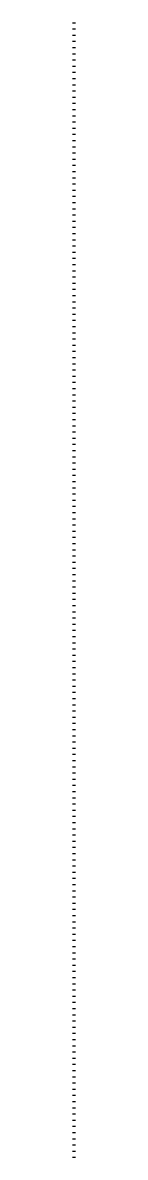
# Model space of a CAD drawing. Header units: centimetres. Extents: x -13000 to 4269, y -426 to 3330.
# Drawn here: x -13000 to -12999, y 1666 to 2032 of the extents above; entities that cross this region are included whole.
import ezdxf

# ---------------------------------------------------------------- set-up
doc = ezdxf.new("R2010")
doc.units = ezdxf.units.CM
doc.layers.add('COTA', color=241, linetype='Continuous')

msp = doc.modelspace()

# ---------------------------------------------------------------- linework, layer by layer
at = {"layer": 'COTA'}
for p, q in [((-13000, 2032), (-12999, 2032)), ((-13000, 2030), (-12999, 2030)), ((-13000, 2028), (-12999, 2028)), ((-13000, 2026), (-12999, 2026)), ((-13000, 2024), (-12999, 2024)), ((-13000, 2022), (-12999, 2022)), ((-13000, 2020), (-12999, 2020)), ((-13000, 2018), (-12999, 2018)), ((-13000, 2016), (-12999, 2016)), ((-13000, 2014), (-12999, 2014)), ((-13000, 2012), (-12999, 2012)), ((-13000, 2010), (-12999, 2010)), ((-13000, 2008), (-12999, 2008)), ((-13000, 2006), (-12999, 2006)), ((-13000, 2004), (-12999, 2004)), ((-13000, 2002), (-12999, 2002)), ((-13000, 2000), (-12999, 2000)), ((-13000, 1998), (-12999, 1998)), ((-13000, 1996), (-12999, 1996)), ((-13000, 1994), (-12999, 1994)), ((-13000, 1992), (-12999, 1992)), ((-13000, 1990), (-12999, 1990)), ((-13000, 1988), (-12999, 1988)), ((-13000, 1986), (-12999, 1986)), ((-13000, 1984), (-12999, 1984)), ((-13000, 1982), (-12999, 1982)), ((-13000, 1980), (-12999, 1980)), ((-13000, 1978), (-12999, 1978)), ((-13000, 1976), (-12999, 1976)), ((-13000, 1974), (-12999, 1974)), ((-13000, 1972), (-12999, 1972)), ((-13000, 1970), (-12999, 1970)), ((-13000, 1968), (-12999, 1968)), ((-13000, 1966), (-12999, 1966)), ((-13000, 1964), (-12999, 1964)), ((-13000, 1962), (-12999, 1962)), ((-13000, 1960), (-12999, 1960)), ((-13000, 1958), (-12999, 1958)), ((-13000, 1956), (-12999, 1956)), ((-13000, 1954), (-12999, 1954)), ((-13000, 1952), (-12999, 1952)), ((-13000, 1950), (-12999, 1950)), ((-13000, 1948), (-12999, 1948)), ((-13000, 1946), (-12999, 1946)), ((-13000, 1944), (-12999, 1944)), ((-13000, 1942), (-12999, 1942)), ((-13000, 1940), (-12999, 1940)), ((-13000, 1938), (-12999, 1938)), ((-13000, 1936), (-12999, 1936)), ((-13000, 1934), (-12999, 1934)), ((-13000, 1932), (-12999, 1932)), ((-13000, 1930), (-12999, 1930)), ((-13000, 1928), (-12999, 1928)), ((-13000, 1926), (-12999, 1926)), ((-13000, 1924), (-12999, 1924)), ((-13000, 1922), (-12999, 1922)), ((-13000, 1920), (-12999, 1920)), ((-13000, 1918), (-12999, 1918)), ((-13000, 1916), (-12999, 1916)), ((-13000, 1914), (-12999, 1914)), ((-13000, 1912), (-12999, 1912)), ((-13000, 1910), (-12999, 1910)), ((-13000, 1908), (-12999, 1908)), ((-13000, 1906), (-12999, 1906)), ((-13000, 1904), (-12999, 1904)), ((-13000, 1902), (-12999, 1902)), ((-13000, 1900), (-12999, 1900)), ((-13000, 1898), (-12999, 1898)), ((-13000, 1896), (-12999, 1896)), ((-13000, 1894), (-12999, 1894)), ((-13000, 1892), (-12999, 1892)), ((-13000, 1890), (-12999, 1890)), ((-13000, 1888), (-12999, 1888)), ((-13000, 1886), (-12999, 1886)), ((-13000, 1884), (-12999, 1884)), ((-13000, 1882), (-12999, 1882)), ((-13000, 1880), (-12999, 1880)), ((-13000, 1878), (-12999, 1878)), ((-13000, 1876), (-12999, 1876)), ((-13000, 1874), (-12999, 1874)), ((-13000, 1872), (-12999, 1872)), ((-13000, 1870), (-12999, 1870)), ((-13000, 1868), (-12999, 1868)), ((-13000, 1866), (-12999, 1866)), ((-13000, 1864), (-12999, 1864)), ((-13000, 1862), (-12999, 1862)), ((-13000, 1860), (-12999, 1860)), ((-13000, 1858), (-12999, 1858)), ((-13000, 1856), (-12999, 1856)), ((-13000, 1854), (-12999, 1854)), ((-13000, 1852), (-12999, 1852)), ((-13000, 1850), (-12999, 1850)), ((-13000, 1848), (-12999, 1848)), ((-13000, 1846), (-12999, 1846)), ((-13000, 1844), (-12999, 1844)), ((-13000, 1842), (-12999, 1842)), ((-13000, 1840), (-12999, 1840)), ((-13000, 1838), (-12999, 1838)), ((-13000, 1836), (-12999, 1836)), ((-13000, 1834), (-12999, 1834)), ((-13000, 1832), (-12999, 1832)), ((-13000, 1830), (-12999, 1830)), ((-13000, 1828), (-12999, 1828)), ((-13000, 1826), (-12999, 1826)), ((-13000, 1824), (-12999, 1824)), ((-13000, 1822), (-12999, 1822)), ((-13000, 1820), (-12999, 1820)), ((-13000, 1818), (-12999, 1818)), ((-13000, 1816), (-12999, 1816)), ((-13000, 1814), (-12999, 1814)), ((-13000, 1812), (-12999, 1812)), ((-13000, 1810), (-12999, 1810)), ((-13000, 1808), (-12999, 1808)), ((-13000, 1806), (-12999, 1806)), ((-13000, 1804), (-12999, 1804)), ((-13000, 1802), (-12999, 1802)), ((-13000, 1800), (-12999, 1800)), ((-13000, 1798), (-12999, 1798)), ((-13000, 1796), (-12999, 1796)), ((-13000, 1794), (-12999, 1794)), ((-13000, 1792), (-12999, 1792)), ((-13000, 1790), (-12999, 1790)), ((-13000, 1788), (-12999, 1788)), ((-13000, 1786), (-12999, 1786)), ((-13000, 1784), (-12999, 1784)), ((-13000, 1782), (-12999, 1782)), ((-13000, 1780), (-12999, 1780)), ((-13000, 1778), (-12999, 1778)), ((-13000, 1776), (-12999, 1776)), ((-13000, 1774), (-12999, 1774)), ((-13000, 1772), (-12999, 1772)), ((-13000, 1770), (-12999, 1770)), ((-13000, 1768), (-12999, 1768)), ((-13000, 1766), (-12999, 1766)), ((-13000, 1764), (-12999, 1764)), ((-13000, 1762), (-12999, 1762)), ((-13000, 1760), (-12999, 1760)), ((-13000, 1758), (-12999, 1758)), ((-13000, 1756), (-12999, 1756)), ((-13000, 1754), (-12999, 1754)), ((-13000, 1752), (-12999, 1752)), ((-13000, 1750), (-12999, 1750)), ((-13000, 1748), (-12999, 1748)), ((-13000, 1746), (-12999, 1746)), ((-13000, 1744), (-12999, 1744)), ((-13000, 1742), (-12999, 1742)), ((-13000, 1740), (-12999, 1740)), ((-13000, 1738), (-12999, 1738)), ((-13000, 1736), (-12999, 1736)), ((-13000, 1734), (-12999, 1734)), ((-13000, 1732), (-12999, 1732)), ((-13000, 1730), (-12999, 1730)), ((-13000, 1728), (-12999, 1728)), ((-13000, 1726), (-12999, 1726)), ((-13000, 1724), (-12999, 1724)), ((-13000, 1722), (-12999, 1722)), ((-13000, 1720), (-12999, 1720)), ((-13000, 1718), (-12999, 1718)), ((-13000, 1716), (-12999, 1716)), ((-13000, 1714), (-12999, 1714)), ((-13000, 1712), (-12999, 1712)), ((-13000, 1710), (-12999, 1710)), ((-13000, 1708), (-12999, 1708)), ((-13000, 1706), (-12999, 1706)), ((-13000, 1704), (-12999, 1704)), ((-13000, 1702), (-12999, 1702)), ((-13000, 1700), (-12999, 1700)), ((-13000, 1698), (-12999, 1698)), ((-13000, 1696), (-12999, 1696)), ((-13000, 1694), (-12999, 1694)), ((-13000, 1692), (-12999, 1692)), ((-13000, 1690), (-12999, 1690)), ((-13000, 1688), (-12999, 1688)), ((-13000, 1686), (-12999, 1686)), ((-13000, 1684), (-12999, 1684)), ((-13000, 1682), (-12999, 1682)), ((-13000, 1680), (-12999, 1680)), ((-13000, 1678), (-12999, 1678)), ((-13000, 1676), (-12999, 1676)), ((-13000, 1674), (-12999, 1674)), ((-13000, 1672), (-12999, 1672)), ((-13000, 1670), (-12999, 1670)), ((-13000, 1668), (-12999, 1668)), ((-13000, 1666), (-12999, 1666))]:
    msp.add_line(p, q, dxfattribs=at)

doc.saveas('drawing.dxf')
